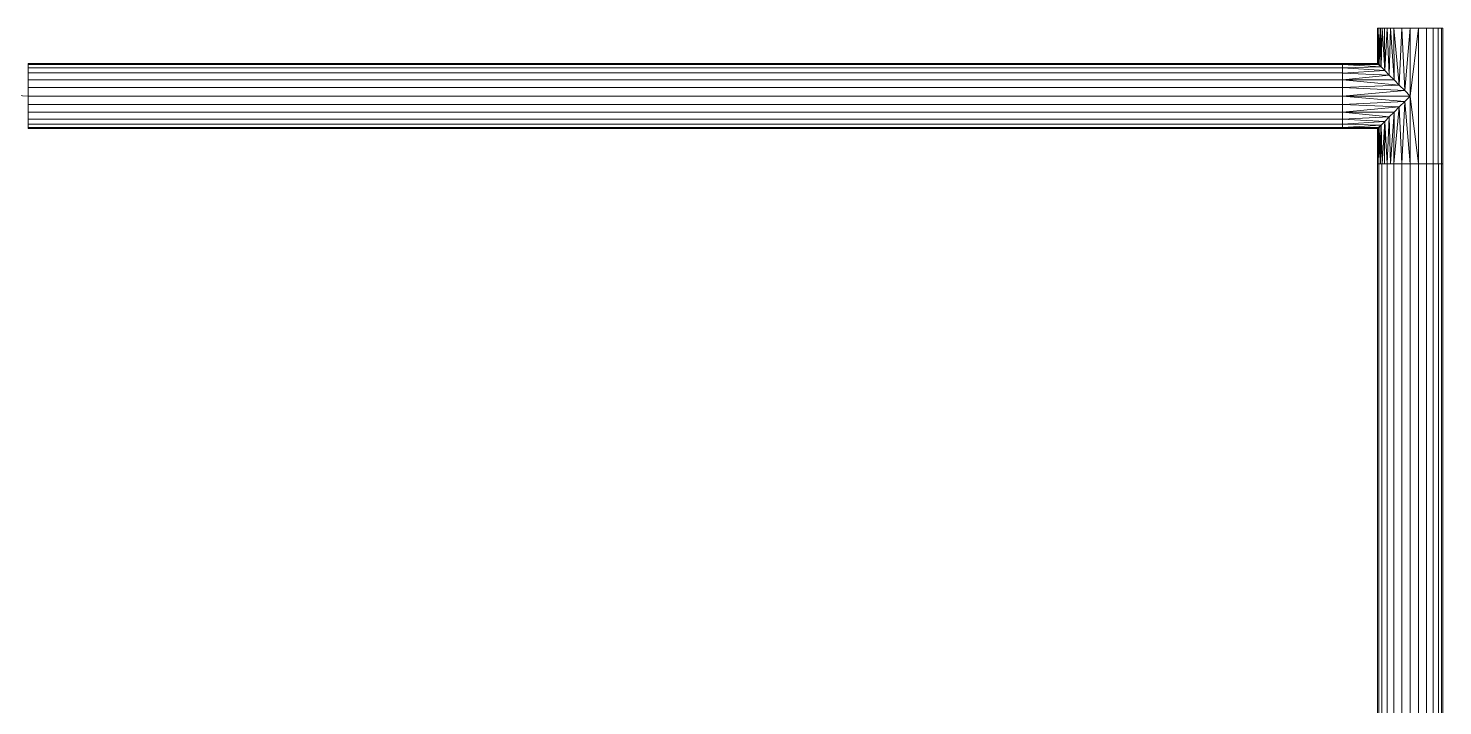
# Model space of a CAD drawing. Header units: inches. Extents: x -3325 to -59, y 5 to 733.
# Drawn here: x -394.1 to -331.6, y 529.8 to 559.7 of the extents above; entities that cross this region are included whole.
import ezdxf

# ---------------------------------------------------------------- set-up
doc = ezdxf.new("R2010")
doc.units = ezdxf.units.IN
doc.header["$MEASUREMENT"] = 0
doc.layers.add('P-PIPE', color=10, linetype='Continuous', lineweight=9)

# ---------------------------------------------------------------- blocks, each defined once
blk = doc.blocks.new('Tee - Welded - Generic - Standard-1126622-06 - Fifth Level')
at = {"layer": 'P-PIPE'}
mesh = blk.add_polyface(dxfattribs=at)
corners = [(-2.992, -1.437), (-2.992, -1.388, 0.372), (-2.992, -1.244, 0.719), (-2.992, -1.016, 1.016), (-2.992, -0.719, 1.244), (-2.992, -0.372, 1.388), (-2.992, 0, 1.437), (-2.992, 0.372, 1.388), (-2.992, 0.719, 1.244), (-2.992, 1.016, 1.016), (-2.992, 1.244, 0.719), (-2.992, 1.388, 0.372), (-2.992, 1.437), (-2.992, 1.388, -0.372), (-2.992, 1.244, -0.719), (-2.992, 1.016, -1.016), (-2.992, 0.719, -1.244), (-2.992, 0.372, -1.388), (-2.992, 0, -1.437), (-2.992, -0.372, -1.388), (-2.992, -0.719, -1.244), (-2.992, -1.016, -1.016), (-2.992, -1.244, -0.719), (-2.992, -1.388, -0.372)]
mesh.append_faces([[corners[k] for k in face] for face in [(10, 7, 8, 9)]], dxfattribs={"vtx0": -1})
mesh.append_faces([[corners[k] for k in face] for face in [(0, 3, 6)]], dxfattribs={"vtx0": -1, "vtx1": -1, "vtx2": -1})
mesh.append_faces([[corners[k] for k in face] for face in [(13, 18, 22, 23)]], dxfattribs={"vtx0": -1, "vtx1": -1, "vtx3": -1})
mesh.append_faces([[corners[k] for k in face] for face in [(18, 21, 22), (13, 23, 0, 12)]], dxfattribs={"vtx0": -1, "vtx2": -1})
mesh.append_faces([[corners[k] for k in face] for face in [(6, 7, 12, 0)]], dxfattribs={"vtx1": -1, "vtx2": -1, "vtx3": -1})
mesh.append_faces([[corners[k] for k in face] for face in [(16, 17, 18, 15), (19, 20, 21, 18)]], dxfattribs={"vtx2": -1})
mesh.append_faces([[corners[k] for k in face] for face in [(13, 14, 15, 18), (10, 11, 12, 7)]], dxfattribs={"vtx2": -1, "vtx3": -1})
mesh.append_faces([[corners[k] for k in face] for face in [(0, 1, 2, 3), (3, 4, 5, 6)]], dxfattribs={"vtx3": -1})
mesh = blk.add_polyface(dxfattribs=at)
corners = [(-2.992, 1.437), (-2.992, 1.388, 0.372), (-2.992, 1.244, 0.719), (-2.992, 1.016, 1.016), (-2.992, 0.719, 1.244), (-2.992, 0.372, 1.388), (-2.992, 0, 1.437), (-2.992, -0.372, 1.388), (-2.992, -0.719, 1.244), (-2.992, -1.016, 1.016), (-2.992, -1.244, 0.719), (-2.992, -1.388, 0.372), (-2.992, -1.437), (-1.437, -1.437), (-1.397, -1.397, 0.338), (-1.286, -1.286, 0.642), (-1.123, -1.123, 0.896), (-0.927, -0.927, 1.098), (-0.71, -0.71, 1.249), (-0.48, -0.48, 1.355), (-0.242, -0.242, 1.417), (0, 0, 1.437), (0.242, -0.242, 1.417), (0.48, -0.48, 1.355), (0.71, -0.71, 1.249), (0.927, -0.927, 1.098), (1.123, -1.123, 0.896), (1.286, -1.286, 0.642), (1.397, -1.397, 0.338), (1.437, -1.437), (2.992, -1.437), (2.992, -1.388, 0.372), (2.992, -1.244, 0.719), (2.992, -1.016, 1.016), (2.992, -0.719, 1.244), (2.992, -0.372, 1.388), (2.992, 0, 1.437), (2.992, 0.372, 1.388), (2.992, 0.719, 1.244), (2.992, 1.016, 1.016), (2.992, 1.244, 0.719), (2.992, 1.388, 0.372), (2.992, 1.437), (-2.992, -0.867, 1.13), (-2.992, -1.13, 0.867), (-2.992, -1.316, 0.545), (2.992, -1.316, 0.545), (2.992, -1.13, 0.867), (2.992, -0.867, 1.13), (1.341, -1.341, 0.49), (-1.341, -1.341, 0.49)]
mesh.append_faces([[corners[k] for k in face] for face in [(14, 12, 13)]], dxfattribs={"vtx0": -1})
mesh.append_faces([[corners[k] for k in face] for face in [(34, 24, 48), (33, 26, 47), (26, 33, 25), (11, 50, 45), (15, 45, 50), (12, 14, 11), (9, 17, 43), (16, 10, 15), (24, 34, 23), (22, 36, 21), (20, 7, 19), (7, 20, 6), (18, 43, 17)]], dxfattribs={"vtx0": -1, "vtx1": -1})
mesh.append_faces([[corners[k] for k in face] for face in [(32, 26, 27), (25, 33, 48), (11, 14, 50), (18, 8, 43), (16, 44, 10), (46, 27, 49), (48, 24, 25), (31, 49, 28), (16, 9, 44), (23, 34, 35), (15, 10, 45), (21, 5, 6), (26, 32, 47)]], dxfattribs={"vtx0": -1, "vtx2": -1})
mesh.append_faces([[corners[k] for k in face] for face in [(21, 36, 37, 5)]], dxfattribs={"vtx0": -1, "vtx2": -1, "vtx3": -1})
mesh.append_faces([[corners[k] for k in face] for face in [(30, 31, 28), (31, 46, 49), (46, 32, 27), (16, 17, 9), (18, 19, 8), (35, 36, 22), (22, 23, 35), (20, 21, 6), (7, 8, 19)]], dxfattribs={"vtx1": -1, "vtx2": -1})
mesh.append_faces([[corners[k] for k in face] for face in [(39, 40, 2, 3), (40, 41, 1, 2), (37, 38, 4, 5), (38, 39, 3, 4)]], dxfattribs={"vtx1": -1, "vtx3": -1})
mesh.append_faces([[corners[k] for k in face] for face in [(28, 29, 30)]], dxfattribs={"vtx2": -1})
mesh.append_faces([[corners[k] for k in face] for face in [(41, 42, 0, 1)]], dxfattribs={"vtx3": -1})
mesh = blk.add_polyface(dxfattribs=at)
corners = [(-2.992, -1.437), (-2.992, -1.388, -0.372), (-2.992, -1.244, -0.719), (-2.992, -1.016, -1.016), (-2.992, -0.719, -1.244), (-2.992, -0.372, -1.388), (-2.992, 0, -1.437), (-2.992, 0.372, -1.388), (-2.992, 0.719, -1.244), (-2.992, 1.016, -1.016), (-2.992, 1.244, -0.719), (-2.992, 1.388, -0.372), (-2.992, 1.437), (2.992, 1.437), (2.992, 1.388, -0.372), (2.992, 1.244, -0.719), (2.992, 1.016, -1.016), (2.992, 0.719, -1.244), (2.992, 0.372, -1.388), (2.992, 0, -1.437), (2.992, -0.372, -1.388), (2.992, -0.719, -1.244), (2.992, -1.016, -1.016), (2.992, -1.244, -0.719), (2.992, -1.388, -0.372), (2.992, -1.437), (1.437, -1.437), (1.397, -1.397, -0.338), (1.286, -1.286, -0.642), (1.123, -1.123, -0.896), (0.927, -0.927, -1.098), (0.71, -0.71, -1.249), (0.48, -0.48, -1.355), (0.242, -0.242, -1.417), (0, 0, -1.437), (-0.242, -0.242, -1.417), (-0.48, -0.48, -1.355), (-0.71, -0.71, -1.249), (-0.927, -0.927, -1.098), (-1.123, -1.123, -0.896), (-1.286, -1.286, -0.642), (-1.397, -1.397, -0.338), (-1.437, -1.437), (-2.992, -1.316, -0.545), (-2.992, -1.13, -0.867), (-2.992, -0.867, -1.13), (2.992, -0.867, -1.13), (2.992, -1.13, -0.867), (2.992, -1.316, -0.545), (-1.341, -1.341, -0.49), (1.341, -1.341, -0.49)]
mesh.append_faces([[corners[k] for k in face] for face in [(33, 20, 32), (6, 35, 5), (31, 46, 30), (28, 48, 50), (38, 45, 37), (24, 50, 48), (3, 39, 44), (37, 4, 36), (1, 41, 0), (40, 2, 39)]], dxfattribs={"vtx0": -1, "vtx1": -1})
mesh.append_faces([[corners[k] for k in face] for face in [(11, 14, 15, 10), (38, 3, 45), (19, 33, 34), (1, 49, 41), (39, 2, 44), (36, 4, 5), (43, 40, 49), (31, 21, 46), (21, 31, 32), (24, 27, 50), (27, 24, 25), (23, 28, 29), (3, 38, 39), (28, 23, 48), (40, 43, 2), (29, 22, 47)]], dxfattribs={"vtx0": -1, "vtx2": -1})
mesh.append_faces([[corners[k] for k in face] for face in [(34, 6, 7, 18)]], dxfattribs={"vtx0": -1, "vtx2": -1, "vtx3": -1})
mesh.append_faces([[corners[k] for k in face] for face in [(26, 27, 25)]], dxfattribs={"vtx1": -1})
mesh.append_faces([[corners[k] for k in face] for face in [(19, 20, 33), (18, 19, 34), (20, 21, 32), (35, 36, 5), (34, 35, 6), (46, 22, 30), (29, 30, 22), (47, 23, 29), (45, 4, 37), (1, 43, 49)]], dxfattribs={"vtx1": -1, "vtx2": -1})
mesh.append_faces([[corners[k] for k in face] for face in [(15, 16, 9, 10), (16, 17, 8, 9), (17, 18, 7, 8)]], dxfattribs={"vtx1": -1, "vtx3": -1})
mesh.append_faces([[corners[k] for k in face] for face in [(12, 13, 14, 11), (41, 42, 0)]], dxfattribs={"vtx2": -1})
mesh = blk.add_polyface(dxfattribs=at)
corners = [(2.992, -1.437), (2.992, -1.388, -0.372), (2.992, -1.244, -0.719), (2.992, -1.016, -1.016), (2.992, -0.719, -1.244), (2.992, -0.372, -1.388), (2.992, 0, -1.437), (2.992, 0.372, -1.388), (2.992, 0.719, -1.244), (2.992, 1.016, -1.016), (2.992, 1.244, -0.719), (2.992, 1.388, -0.372), (2.992, 1.437), (2.992, 1.388, 0.372), (2.992, 1.244, 0.719), (2.992, 1.016, 1.016), (2.992, 0.719, 1.244), (2.992, 0.372, 1.388), (2.992, 0, 1.437), (2.992, -0.372, 1.388), (2.992, -0.719, 1.244), (2.992, -1.016, 1.016), (2.992, -1.244, 0.719), (2.992, -1.388, 0.372)]
mesh.append_faces([[corners[k] for k in face] for face in [(16, 14, 15)]], dxfattribs={"vtx0": -1})
mesh.append_faces([[corners[k] for k in face] for face in [(3, 6, 2)]], dxfattribs={"vtx0": -1, "vtx1": -1})
mesh.append_faces([[corners[k] for k in face] for face in [(18, 21, 11)]], dxfattribs={"vtx0": -1, "vtx1": -1, "vtx2": -1})
mesh.append_faces([[corners[k] for k in face] for face in [(6, 9, 21, 2), (18, 11, 14, 16)]], dxfattribs={"vtx0": -1, "vtx1": -1, "vtx2": -1, "vtx3": -1})
mesh.append_faces([[corners[k] for k in face] for face in [(21, 0, 1, 2)]], dxfattribs={"vtx0": -1, "vtx3": -1})
mesh.append_faces([[corners[k] for k in face] for face in [(17, 18, 16)]], dxfattribs={"vtx1": -1})
mesh.append_faces([[corners[k] for k in face] for face in [(12, 13, 14, 11), (22, 23, 0, 21), (19, 20, 21, 18)]], dxfattribs={"vtx2": -1})
mesh.append_faces([[corners[k] for k in face] for face in [(9, 10, 11, 21)]], dxfattribs={"vtx2": -1, "vtx3": -1})
mesh.append_faces([[corners[k] for k in face] for face in [(6, 7, 8, 9), (3, 4, 5, 6)]], dxfattribs={"vtx3": -1})
mesh = blk.add_polyface(dxfattribs=at)
corners = [(-1.437, -2.992), (-1.388, -2.992, 0.372), (-1.244, -2.992, 0.719), (-1.016, -2.992, 1.016), (-0.719, -2.992, 1.244), (-0.372, -2.992, 1.388), (0, -2.992, 1.437), (0.372, -2.992, 1.388), (0.719, -2.992, 1.244), (1.016, -2.992, 1.016), (1.244, -2.992, 0.719), (1.388, -2.992, 0.372), (1.437, -2.992), (1.437, -1.437), (1.397, -1.397, 0.338), (1.286, -1.286, 0.642), (1.123, -1.123, 0.896), (0.927, -0.927, 1.098), (0.71, -0.71, 1.249), (0.48, -0.48, 1.355), (0.242, -0.242, 1.417), (0, 0, 1.437), (-0.242, -0.242, 1.417), (-0.48, -0.48, 1.355), (-0.71, -0.71, 1.249), (-0.927, -0.927, 1.098), (-1.123, -1.123, 0.896), (-1.286, -1.286, 0.642), (-1.397, -1.397, 0.338), (-1.437, -1.437)]
mesh.append_faces([[corners[k] for k in face] for face in [(1, 28, 0), (27, 2, 26), (23, 5, 22), (25, 4, 24), (8, 19, 7), (17, 9, 16)]], dxfattribs={"vtx0": -1, "vtx1": -1})
mesh.append_faces([[corners[k] for k in face] for face in [(26, 2, 3), (27, 1, 2), (23, 4, 5), (6, 21, 22), (22, 5, 6), (20, 6, 7), (16, 9, 10), (17, 8, 9), (14, 11, 12), (6, 20, 21)]], dxfattribs={"vtx0": -1, "vtx2": -1})
mesh.append_faces([[corners[k] for k in face] for face in [(13, 14, 12)]], dxfattribs={"vtx1": -1})
mesh.append_faces([[corners[k] for k in face] for face in [(3, 4, 25), (27, 28, 1), (25, 26, 3), (23, 24, 4), (10, 11, 15), (17, 18, 8), (19, 20, 7), (18, 19, 8), (15, 16, 10), (14, 15, 11)]], dxfattribs={"vtx1": -1, "vtx2": -1})
mesh.append_faces([[corners[k] for k in face] for face in [(28, 29, 0)]], dxfattribs={"vtx2": -1})
mesh = blk.add_polyface(dxfattribs=at)
corners = [(1.437, -2.992), (1.388, -2.992, -0.372), (1.244, -2.992, -0.719), (1.016, -2.992, -1.016), (0.719, -2.992, -1.244), (0.372, -2.992, -1.388), (0, -2.992, -1.437), (-0.372, -2.992, -1.388), (-0.719, -2.992, -1.244), (-1.016, -2.992, -1.016), (-1.244, -2.992, -0.719), (-1.388, -2.992, -0.372), (-1.437, -2.992), (-1.437, -1.437), (-1.397, -1.397, -0.338), (-1.286, -1.286, -0.642), (-1.123, -1.123, -0.896), (-0.927, -0.927, -1.098), (-0.71, -0.71, -1.249), (-0.48, -0.48, -1.355), (-0.242, -0.242, -1.417), (0, 0, -1.437), (0.242, -0.242, -1.417), (0.48, -0.48, -1.355), (0.71, -0.71, -1.249), (0.927, -0.927, -1.098), (1.123, -1.123, -0.896), (1.286, -1.286, -0.642), (1.397, -1.397, -0.338), (1.437, -1.437)]
mesh.append_faces([[corners[k] for k in face] for face in [(1, 28, 0), (3, 26, 2), (27, 2, 26), (23, 5, 22), (25, 4, 24), (8, 19, 7), (17, 9, 16)]], dxfattribs={"vtx0": -1, "vtx1": -1})
mesh.append_faces([[corners[k] for k in face] for face in [(27, 1, 2), (23, 4, 5), (6, 21, 22), (22, 5, 6), (20, 6, 7), (16, 9, 10), (17, 8, 9), (14, 11, 12), (6, 20, 21)]], dxfattribs={"vtx0": -1, "vtx2": -1})
mesh.append_faces([[corners[k] for k in face] for face in [(29, 0, 28), (13, 14, 12)]], dxfattribs={"vtx1": -1})
mesh.append_faces([[corners[k] for k in face] for face in [(3, 4, 25), (27, 28, 1), (25, 26, 3), (23, 24, 4), (10, 11, 15), (17, 18, 8), (19, 20, 7), (18, 19, 8), (15, 16, 10), (14, 15, 11)]], dxfattribs={"vtx1": -1, "vtx2": -1})
mesh = blk.add_polyface(dxfattribs=at)
corners = [(-1.437, -2.992), (-1.388, -2.992, -0.372), (-1.244, -2.992, -0.719), (-1.016, -2.992, -1.016), (-0.719, -2.992, -1.244), (-0.372, -2.992, -1.388), (0, -2.992, -1.437), (0.372, -2.992, -1.388), (0.719, -2.992, -1.244), (1.016, -2.992, -1.016), (1.244, -2.992, -0.719), (1.388, -2.992, -0.372), (1.437, -2.992), (1.388, -2.992, 0.372), (1.244, -2.992, 0.719), (1.016, -2.992, 1.016), (0.719, -2.992, 1.244), (0.372, -2.992, 1.388), (0, -2.992, 1.437), (-0.372, -2.992, 1.388), (-0.719, -2.992, 1.244), (-1.016, -2.992, 1.016), (-1.244, -2.992, 0.719), (-1.388, -2.992, 0.372)]
mesh.append_faces([[corners[k] for k in face] for face in [(0, 22, 23)]], dxfattribs={"vtx0": -1})
mesh.append_faces([[corners[k] for k in face] for face in [(3, 6, 2), (16, 18, 14, 15)]], dxfattribs={"vtx0": -1, "vtx1": -1})
mesh.append_faces([[corners[k] for k in face] for face in [(2, 6, 9, 11)]], dxfattribs={"vtx0": -1, "vtx1": -1, "vtx2": -1, "vtx3": -1})
mesh.append_faces([[corners[k] for k in face] for face in [(0, 14, 21, 22)]], dxfattribs={"vtx0": -1, "vtx1": -1, "vtx3": -1})
mesh.append_faces([[corners[k] for k in face] for face in [(2, 11, 12)]], dxfattribs={"vtx0": -1, "vtx2": -1})
mesh.append_faces([[corners[k] for k in face] for face in [(17, 18, 16)]], dxfattribs={"vtx1": -1})
mesh.append_faces([[corners[k] for k in face] for face in [(18, 19, 14)]], dxfattribs={"vtx1": -1, "vtx2": -1})
mesh.append_faces([[corners[k] for k in face] for face in [(9, 10, 11)]], dxfattribs={"vtx2": -1})
mesh.append_faces([[corners[k] for k in face] for face in [(0, 1, 2, 14), (12, 13, 14, 2), (19, 20, 21, 14)]], dxfattribs={"vtx2": -1, "vtx3": -1})
mesh.append_faces([[corners[k] for k in face] for face in [(6, 7, 8, 9), (3, 4, 5, 6)]], dxfattribs={"vtx3": -1})

msp = doc.modelspace()

# ---------------------------------------------------------------- linework, layer by layer
at = {"layer": 'P-PIPE', "color": 1}
for p, q in [((-333, 559.689, 1076), (-333, 553.704, 1076)), ((-394.055, 556.696, 1076), (-335.992, 556.696, 1076)), ((-394.055, 556.696, 1076), (-335.992, 556.696, 1076)), ((-335.992, 556.696, 1076), (-333, 556.696, 1076)), ((-333, 328.52, 1076), (-333, 553.704, 1076)), ((-333, 328.52, 1076), (-333, 553.704, 1076))]:
    msp.add_line(p, q, dxfattribs=at)
msp.add_arc((-394.055, 559.216, 1076), 2.52, 180, 270, dxfattribs=at)

# ---------------------------------------------------------------- block references
at = {"layer": 'P-PIPE', "color": 1, "rotation": 270}
msp.add_blockref('Tee - Welded - Generic - Standard-1126622-06 - Fifth Level', (-333, 556.696, 1076), dxfattribs=at)

# ---------------------------------------------------------------- meshes
at = {"layer": 'P-PIPE', "color": 1}
mesh = msp.add_polyface(dxfattribs=at)
corners = [(-394.055, 555.259, 1076), (-394.055, 555.308, 1076.372), (-394.055, 555.451, 1076.719), (-394.055, 555.68, 1077.016), (-394.055, 555.978, 1077.245), (-394.055, 556.324, 1077.389), (-394.055, 556.696, 1077.438), (-394.055, 557.068, 1077.389), (-394.055, 557.415, 1077.245), (-394.055, 557.713, 1077.016), (-394.055, 557.941, 1076.719), (-394.055, 558.085, 1076.372), (-394.055, 558.134, 1076), (-394.055, 558.085, 1075.628), (-394.055, 557.941, 1075.281), (-394.055, 557.713, 1074.984), (-394.055, 557.415, 1074.755), (-394.055, 557.068, 1074.611), (-394.055, 556.696, 1074.562), (-394.055, 556.324, 1074.611), (-394.055, 555.978, 1074.755), (-394.055, 555.68, 1074.984), (-394.055, 555.451, 1075.281), (-394.055, 555.308, 1075.628)]
mesh.append_faces([[corners[k] for k in face] for face in [(12, 10, 11)]], dxfattribs={"vtx0": -1, "color": 1})
mesh.append_faces([[corners[k] for k in face] for face in [(20, 0, 19), (5, 0, 4)]], dxfattribs={"vtx0": -1, "vtx1": -1, "color": 1})
mesh.append_faces([[corners[k] for k in face] for face in [(5, 17, 19, 0)]], dxfattribs={"vtx0": -1, "vtx1": -1, "vtx2": -1, "vtx3": -1, "color": 1})
mesh.append_faces([[corners[k] for k in face] for face in [(12, 17, 7, 8)]], dxfattribs={"vtx0": -1, "vtx1": -1, "vtx3": -1, "color": 1})
mesh.append_faces([[corners[k] for k in face] for face in [(21, 22, 20), (3, 4, 2), (15, 16, 14)]], dxfattribs={"vtx1": -1, "color": 1})
mesh.append_faces([[corners[k] for k in face] for face in [(16, 17, 12, 14)]], dxfattribs={"vtx1": -1, "vtx2": -1, "vtx3": -1, "color": 1})
mesh.append_faces([[corners[k] for k in face] for face in [(17, 18, 19), (12, 13, 14)]], dxfattribs={"vtx2": -1, "color": 1})
mesh.append_faces([[corners[k] for k in face] for face in [(22, 23, 0, 20), (0, 1, 2, 4), (5, 6, 7, 17), (8, 9, 10, 12)]], dxfattribs={"vtx2": -1, "vtx3": -1, "color": 1})
mesh = msp.add_polyface(dxfattribs=at)
corners = [(-394.055, 558.134, 1076), (-394.055, 558.085, 1076.372), (-394.055, 557.941, 1076.719), (-394.055, 557.713, 1077.016), (-394.055, 557.415, 1077.245), (-394.055, 557.068, 1077.389), (-394.055, 556.696, 1077.438), (-335.992, 556.696, 1077.438), (-335.992, 557.068, 1077.389), (-335.992, 557.415, 1077.245), (-335.992, 557.713, 1077.016), (-335.992, 557.941, 1076.719), (-335.992, 558.085, 1076.372), (-335.992, 558.134, 1076)]
mesh.append_faces([[corners[k] for k in face] for face in [(7, 8, 5, 6)]], dxfattribs={"vtx1": -1, "color": 1})
mesh.append_faces([[corners[k] for k in face] for face in [(8, 9, 4, 5), (3, 4, 9, 10), (11, 12, 1, 2), (2, 3, 10, 11)]], dxfattribs={"vtx1": -1, "vtx3": -1, "color": 1})
mesh.append_faces([[corners[k] for k in face] for face in [(12, 13, 0, 1)]], dxfattribs={"vtx3": -1, "color": 1})
mesh = msp.add_polyface(dxfattribs=at)
corners = [(-394.055, 556.696, 1074.562), (-394.055, 557.068, 1074.611), (-394.055, 557.415, 1074.755), (-394.055, 557.713, 1074.984), (-394.055, 557.941, 1075.281), (-394.055, 558.085, 1075.628), (-394.055, 558.134, 1076), (-335.992, 558.134, 1076), (-335.992, 558.085, 1075.628), (-335.992, 557.941, 1075.281), (-335.992, 557.713, 1074.984), (-335.992, 557.415, 1074.755), (-335.992, 557.068, 1074.611), (-335.992, 556.696, 1074.562)]
mesh.append_faces([[corners[k] for k in face] for face in [(7, 8, 5, 6)]], dxfattribs={"vtx1": -1, "color": 1})
mesh.append_faces([[corners[k] for k in face] for face in [(8, 9, 4, 5), (3, 4, 9, 10), (11, 12, 1, 2), (2, 3, 10, 11)]], dxfattribs={"vtx1": -1, "vtx3": -1, "color": 1})
mesh.append_faces([[corners[k] for k in face] for face in [(12, 13, 0, 1)]], dxfattribs={"vtx3": -1, "color": 1})
mesh = msp.add_polyface(dxfattribs=at)
corners = [(-335.992, 555.259, 1076), (-335.992, 555.308, 1075.628), (-335.992, 555.451, 1075.281), (-335.992, 555.68, 1074.984), (-335.992, 555.978, 1074.755), (-335.992, 556.324, 1074.611), (-335.992, 556.696, 1074.562), (-335.992, 557.068, 1074.611), (-335.992, 557.415, 1074.755), (-335.992, 557.713, 1074.984), (-335.992, 557.941, 1075.281), (-335.992, 558.085, 1075.628), (-335.992, 558.134, 1076), (-335.992, 558.085, 1076.372), (-335.992, 557.941, 1076.719), (-335.992, 557.713, 1077.016), (-335.992, 557.415, 1077.245), (-335.992, 557.068, 1077.389), (-335.992, 556.696, 1077.438), (-335.992, 556.324, 1077.389), (-335.992, 555.978, 1077.245), (-335.992, 555.68, 1077.016), (-335.992, 555.451, 1076.719), (-335.992, 555.308, 1076.372)]
mesh.append_faces([[corners[k] for k in face] for face in [(2, 0, 1), (4, 2, 3), (22, 20, 21), (10, 8, 9), (16, 14, 15)]], dxfattribs={"vtx0": -1, "color": 1})
mesh.append_faces([[corners[k] for k in face] for face in [(7, 19, 5, 6)]], dxfattribs={"vtx0": -1, "vtx1": -1, "color": 1})
mesh.append_faces([[corners[k] for k in face] for face in [(13, 14, 12)]], dxfattribs={"vtx1": -1, "color": 1})
mesh.append_faces([[corners[k] for k in face] for face in [(4, 5, 0, 2), (19, 20, 0, 5), (7, 8, 12, 17), (16, 17, 12, 14)]], dxfattribs={"vtx1": -1, "vtx2": -1, "vtx3": -1, "color": 1})
mesh.append_faces([[corners[k] for k in face] for face in [(22, 23, 0, 20), (10, 11, 12, 8), (17, 18, 19, 7)]], dxfattribs={"vtx2": -1, "vtx3": -1, "color": 1})
mesh = msp.add_polyface(dxfattribs=at)
corners = [(-394.055, 556.696, 1077.438), (-394.055, 556.324, 1077.389), (-394.055, 555.978, 1077.245), (-394.055, 555.68, 1077.016), (-394.055, 555.451, 1076.719), (-394.055, 555.308, 1076.372), (-394.055, 555.259, 1076), (-335.992, 555.259, 1076), (-335.992, 555.308, 1076.372), (-335.992, 555.451, 1076.719), (-335.992, 555.68, 1077.016), (-335.992, 555.978, 1077.245), (-335.992, 556.324, 1077.389), (-335.992, 556.696, 1077.438)]
mesh.append_faces([[corners[k] for k in face] for face in [(8, 9, 4, 5), (3, 4, 9, 10), (11, 12, 1, 2), (2, 3, 10, 11)]], dxfattribs={"vtx1": -1, "vtx3": -1, "color": 1})
mesh.append_faces([[corners[k] for k in face] for face in [(6, 7, 8, 5)]], dxfattribs={"vtx2": -1, "color": 1})
mesh.append_faces([[corners[k] for k in face] for face in [(12, 13, 0, 1)]], dxfattribs={"vtx3": -1, "color": 1})
mesh = msp.add_polyface(dxfattribs=at)
corners = [(-394.055, 555.259, 1076), (-394.055, 555.308, 1075.628), (-394.055, 555.451, 1075.281), (-394.055, 555.68, 1074.984), (-394.055, 555.978, 1074.755), (-394.055, 556.324, 1074.611), (-394.055, 556.696, 1074.562), (-335.992, 556.696, 1074.562), (-335.992, 556.324, 1074.611), (-335.992, 555.978, 1074.755), (-335.992, 555.68, 1074.984), (-335.992, 555.451, 1075.281), (-335.992, 555.308, 1075.628), (-335.992, 555.259, 1076)]
mesh.append_faces([[corners[k] for k in face] for face in [(7, 8, 5, 6)]], dxfattribs={"vtx1": -1, "color": 1})
mesh.append_faces([[corners[k] for k in face] for face in [(8, 9, 4, 5), (3, 4, 9, 10), (11, 12, 1, 2), (2, 3, 10, 11)]], dxfattribs={"vtx1": -1, "vtx3": -1, "color": 1})
mesh.append_faces([[corners[k] for k in face] for face in [(12, 13, 0, 1)]], dxfattribs={"vtx3": -1, "color": 1})
mesh = msp.add_polyface(dxfattribs=at)
corners = [(-331.563, 553.704, 1076), (-331.611, 553.704, 1075.628), (-331.755, 553.704, 1075.281), (-331.984, 553.704, 1074.984), (-332.281, 553.704, 1074.755), (-332.628, 553.704, 1074.611), (-333, 553.704, 1074.562), (-333.372, 553.704, 1074.611), (-333.719, 553.704, 1074.755), (-334.016, 553.704, 1074.984), (-334.245, 553.704, 1075.281), (-334.389, 553.704, 1075.628), (-334.437, 553.704, 1076), (-334.389, 553.704, 1076.372), (-334.245, 553.704, 1076.719), (-334.016, 553.704, 1077.016), (-333.719, 553.704, 1077.245), (-333.372, 553.704, 1077.389), (-333, 553.704, 1077.438), (-332.628, 553.704, 1077.389), (-332.281, 553.704, 1077.245), (-331.984, 553.704, 1077.016), (-331.755, 553.704, 1076.719), (-331.611, 553.704, 1076.372)]
mesh.append_faces([[corners[k] for k in face] for face in [(13, 11, 12), (16, 14, 15), (19, 17, 18), (1, 23, 0)]], dxfattribs={"vtx0": -1, "color": 1})
mesh.append_faces([[corners[k] for k in face] for face in [(7, 17, 5, 6), (4, 22, 2, 3), (20, 4, 19)]], dxfattribs={"vtx0": -1, "vtx1": -1, "color": 1})
mesh.append_faces([[corners[k] for k in face] for face in [(14, 8, 11, 13)]], dxfattribs={"vtx0": -1, "vtx1": -1, "vtx2": -1, "color": 1})
mesh.append_faces([[corners[k] for k in face] for face in [(7, 16, 17)]], dxfattribs={"vtx0": -1, "vtx2": -1, "color": 1})
mesh.append_faces([[corners[k] for k in face] for face in [(16, 7, 8, 14), (19, 4, 5, 17)]], dxfattribs={"vtx0": -1, "vtx2": -1, "vtx3": -1, "color": 1})
mesh.append_faces([[corners[k] for k in face] for face in [(1, 2, 22, 23)]], dxfattribs={"vtx1": -1, "vtx3": -1, "color": 1})
mesh.append_faces([[corners[k] for k in face] for face in [(20, 21, 22, 4)]], dxfattribs={"vtx2": -1, "vtx3": -1, "color": 1})
mesh.append_faces([[corners[k] for k in face] for face in [(8, 9, 10, 11)]], dxfattribs={"vtx3": -1, "color": 1})
mesh = msp.add_polyface(dxfattribs=at)
corners = [(-334.437, 328.52, 1076), (-334.389, 328.52, 1076.372), (-334.245, 328.52, 1076.719), (-334.016, 328.52, 1077.016), (-333.719, 328.52, 1077.245), (-333.372, 328.52, 1077.389), (-333, 328.52, 1077.438), (-333, 553.704, 1077.438), (-333.372, 553.704, 1077.389), (-333.719, 553.704, 1077.245), (-334.016, 553.704, 1077.016), (-334.245, 553.704, 1076.719), (-334.389, 553.704, 1076.372), (-334.437, 553.704, 1076)]
mesh.append_faces([[corners[k] for k in face] for face in [(7, 8, 5, 6)]], dxfattribs={"vtx1": -1, "color": 1})
mesh.append_faces([[corners[k] for k in face] for face in [(8, 9, 4, 5), (3, 4, 9, 10), (11, 12, 1, 2), (2, 3, 10, 11)]], dxfattribs={"vtx1": -1, "vtx3": -1, "color": 1})
mesh.append_faces([[corners[k] for k in face] for face in [(12, 13, 0, 1)]], dxfattribs={"vtx3": -1, "color": 1})
mesh = msp.add_polyface(dxfattribs=at)
corners = [(-333, 328.52, 1074.562), (-333.372, 328.52, 1074.611), (-333.719, 328.52, 1074.755), (-334.016, 328.52, 1074.984), (-334.245, 328.52, 1075.281), (-334.389, 328.52, 1075.628), (-334.437, 328.52, 1076), (-334.437, 553.704, 1076), (-334.389, 553.704, 1075.628), (-334.245, 553.704, 1075.281), (-334.016, 553.704, 1074.984), (-333.719, 553.704, 1074.755), (-333.372, 553.704, 1074.611), (-333, 553.704, 1074.562)]
mesh.append_faces([[corners[k] for k in face] for face in [(7, 8, 5, 6)]], dxfattribs={"vtx1": -1, "color": 1})
mesh.append_faces([[corners[k] for k in face] for face in [(8, 9, 4, 5), (3, 4, 9, 10), (11, 12, 1, 2), (2, 3, 10, 11)]], dxfattribs={"vtx1": -1, "vtx3": -1, "color": 1})
mesh.append_faces([[corners[k] for k in face] for face in [(12, 13, 0, 1)]], dxfattribs={"vtx3": -1, "color": 1})
mesh = msp.add_polyface(dxfattribs=at)
corners = [(-333, 328.52, 1077.438), (-332.628, 328.52, 1077.389), (-332.281, 328.52, 1077.245), (-331.984, 328.52, 1077.016), (-331.755, 328.52, 1076.719), (-331.611, 328.52, 1076.372), (-331.563, 328.52, 1076), (-331.563, 553.704, 1076), (-331.611, 553.704, 1076.372), (-331.755, 553.704, 1076.719), (-331.984, 553.704, 1077.016), (-332.281, 553.704, 1077.245), (-332.628, 553.704, 1077.389), (-333, 553.704, 1077.438)]
mesh.append_faces([[corners[k] for k in face] for face in [(8, 9, 4, 5), (3, 4, 9, 10), (11, 12, 1, 2), (2, 3, 10, 11)]], dxfattribs={"vtx1": -1, "vtx3": -1, "color": 1})
mesh.append_faces([[corners[k] for k in face] for face in [(6, 7, 8, 5)]], dxfattribs={"vtx2": -1, "color": 1})
mesh.append_faces([[corners[k] for k in face] for face in [(12, 13, 0, 1)]], dxfattribs={"vtx3": -1, "color": 1})
mesh = msp.add_polyface(dxfattribs=at)
corners = [(-331.563, 328.52, 1076), (-331.611, 328.52, 1075.628), (-331.755, 328.52, 1075.281), (-331.984, 328.52, 1074.984), (-332.281, 328.52, 1074.755), (-332.628, 328.52, 1074.611), (-333, 328.52, 1074.562), (-333, 553.704, 1074.562), (-332.628, 553.704, 1074.611), (-332.281, 553.704, 1074.755), (-331.984, 553.704, 1074.984), (-331.755, 553.704, 1075.281), (-331.611, 553.704, 1075.628), (-331.563, 553.704, 1076)]
mesh.append_faces([[corners[k] for k in face] for face in [(7, 8, 5, 6)]], dxfattribs={"vtx1": -1, "color": 1})
mesh.append_faces([[corners[k] for k in face] for face in [(8, 9, 4, 5), (3, 4, 9, 10), (11, 12, 1, 2), (2, 3, 10, 11)]], dxfattribs={"vtx1": -1, "vtx3": -1, "color": 1})
mesh.append_faces([[corners[k] for k in face] for face in [(12, 13, 0, 1)]], dxfattribs={"vtx3": -1, "color": 1})

doc.saveas('drawing.dxf')
